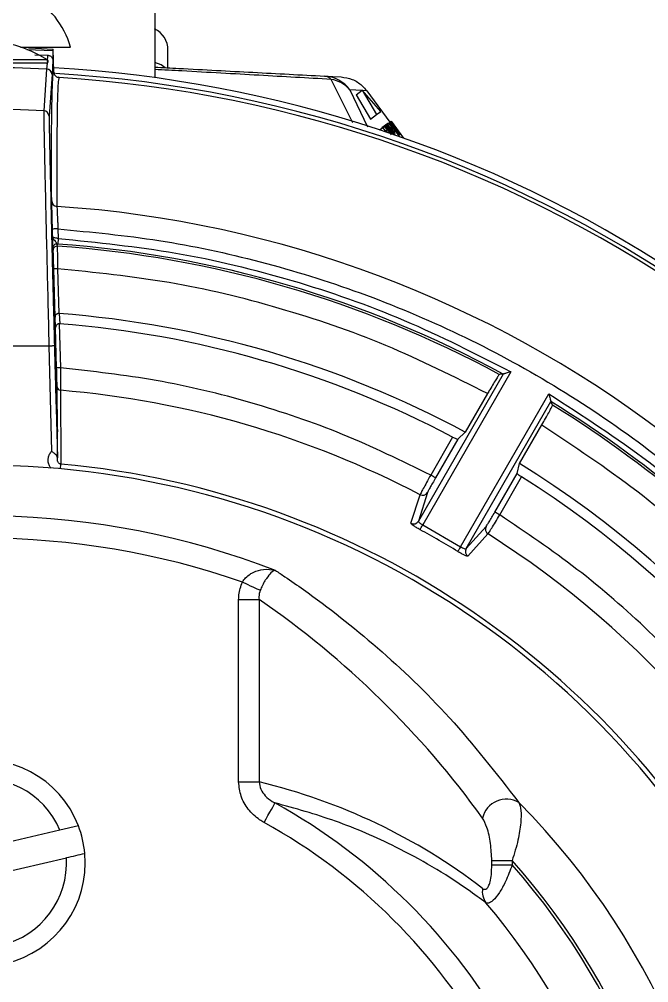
# Model space of a CAD drawing. Extents: x 8 to 113, y 1 to 87.
# Drawn here: x 107.072 to 108.75, y 37.749 to 40.317 of the extents above; entities that cross this region are included whole.
import ezdxf

# ---------------------------------------------------------------- set-up
doc = ezdxf.new("R2010")
doc.units = 0
doc.header["$MEASUREMENT"] = 0
doc.layers.add('OBJECT', color=7, linetype='CONTINUOUS')

msp = doc.modelspace()

# ---------------------------------------------------------------- linework, layer by layer
at = {"layer": 'OBJECT'}
for p, q in [((107.4327, 40.513), (107.4327, 40.1617)), ((107.0754, 40.2432), (107.2087, 40.2432)), ((107.092, 40.2364), (107.1608, 40.2339)), ((107.0977, 40.2394), (107.0977, 40.2432)), ((107.1608, 40.2339), (107.1624, 40.238)), ((107.1608, 40.2339), (107.1615, 40.207)), ((107.164, 40.1765), (107.1624, 40.238)), ((107.1465, 40.2092), (106.7988, 40.2092)), ((107.1439, 40.2), (106.8015, 40.2)), ((107.1135, 40.2227), (107.1473, 40.2215)), ((107.1458, 40.2004), (107.1447, 40.1844)), ((107.1473, 40.2215), (107.1461, 40.2045)), ((107.1615, 40.207), (107.159, 40.1698)), ((107.1447, 40.1844), (107.1369, 40.0735)), ((107.159, 40.1698), (107.1512, 40.059)), ((107.159, 40.1698), (107.159, 40.1698)), ((107.178, 40.1619), (107.1751, 40.1628)), ((107.8854, 40.1659), (107.9297, 40.1636)), ((107.961, 40.0412), (107.9033, 40.157)), ((107.9529, 40.1291), (108.0003, 40.0309)), ((107.9852, 40.1274), (107.9529, 40.1291)), ((107.9698, 40.1161), (107.9858, 40.1279)), ((107.9858, 40.1279), (108.0245, 40.0632)), ((108.0359, 40.0716), (107.9858, 40.1279)), ((107.9982, 40.1267), (107.9863, 40.1273)), ((107.9982, 40.1267), (108.0598, 40.0427)), ((107.9698, 40.1161), (108.0084, 40.0514)), ((108.0245, 40.0632), (108.0359, 40.0716)), ((108.0084, 40.0514), (108.0245, 40.0632)), ((108.0324, 40.0225), (108.0414, 40.0292)), ((108.0383, 40.0285), (108.0544, 40.0402)), ((108.0414, 40.0292), (108.0437, 40.0308)), ((108.0508, 40.0164), (108.0414, 40.0292)), ((108.0437, 40.0308), (108.047, 40.0333)), ((108.047, 40.0333), (108.0478, 40.0338)), ((108.0623, 40.0125), (108.047, 40.0333)), ((108.0478, 40.0338), (108.0509, 40.0361)), ((108.0478, 40.0338), (108.0639, 40.012)), ((108.0506, 40.0215), (108.0491, 40.0204)), ((108.0491, 40.0204), (108.0524, 40.0158)), ((108.0496, 40.0197), (108.0518, 40.0214)), ((108.0509, 40.0361), (108.0517, 40.0367)), ((108.0703, 40.0097), (108.0509, 40.0361)), ((108.0517, 40.0367), (108.0719, 40.0092)), ((108.0557, 40.0396), (108.0587, 40.0418)), ((108.0587, 40.0418), (108.0595, 40.0424)), ((108.0863, 40.0042), (108.0587, 40.0418)), ((108.0595, 40.0424), (108.0626, 40.0447)), ((108.0595, 40.0424), (108.0837, 40.0093)), ((108.0626, 40.0447), (108.0634, 40.0453)), ((108.0869, 40.0116), (108.0626, 40.0447)), ((108.0634, 40.0453), (108.0961, 40.0008)), ((108.0672, 40.0157), (108.0685, 40.0166)), ((108.0705, 40.0155), (108.0733, 40.0176)), ((108.0741, 40.0181), (108.0733, 40.0176)), ((108.0837, 40.0093), (108.0869, 40.0116)), ((108.0937, 40.0023), (108.093, 40.0018)), ((108.0944, 40.0014), (108.0937, 40.0023)), ((107.1605, 39.7357), (107.1599, 39.7581)), ((107.1749, 39.7585), (107.1755, 39.7329)), ((107.172, 39.7181), (107.1745, 39.7179)), ((107.172, 39.7181), (107.1729, 39.7123)), ((107.1755, 39.7329), (107.1745, 39.7179)), ((107.1622, 39.7021), (107.1613, 39.7079)), ((107.167, 39.5233), (107.1637, 39.6519)), ((107.1737, 39.6521), (107.1768, 39.5328)), ((107.1768, 39.5328), (107.1778, 39.5327)), ((107.1778, 39.5327), (107.1794, 39.5054)), ((107.1685, 39.496), (107.167, 39.5233)), ((107.1714, 39.3876), (107.1685, 39.496)), ((107.1783, 39.5054), (107.1794, 39.5054)), ((107.1783, 39.5054), (107.1814, 39.3879)), ((106.7947, 39.4469), (107.1507, 39.4469)), ((107.1507, 39.4469), (107.158, 39.1658)), ((107.1657, 39.4473), (107.1735, 39.1485)), ((108.362, 39.3714), (108.1357, 38.9794)), ((108.3827, 39.3772), (108.1474, 38.9696)), ((108.362, 39.3714), (108.362, 39.3714)), ((107.1733, 39.2177), (107.1726, 39.3377)), ((107.1818, 39.3281), (107.1828, 39.1314)), ((108.2485, 38.9112), (108.4838, 39.3188)), ((108.3203, 39.3193), (108.2609, 39.2164)), ((108.2628, 38.906), (108.4891, 39.298)), ((108.4891, 39.298), (108.4891, 39.298)), ((108.4055, 39.1329), (108.4649, 39.2358)), ((107.1734, 39.202), (107.1733, 39.2177)), ((107.1737, 39.1415), (107.1734, 39.202)), ((108.2272, 39.2036), (108.1687, 39.1022)), ((108.2609, 39.2164), (108.2411, 39.1977)), ((108.2411, 39.1977), (108.1817, 39.0947)), ((107.1737, 39.1415), (107.1735, 39.1485)), ((107.1817, 39.1188), (107.1828, 39.1314)), ((108.3991, 39.1064), (108.4055, 39.1329)), ((108.3397, 39.0035), (108.3991, 39.1064)), ((108.3526, 38.996), (108.4112, 39.0974)), ((108.1158, 38.9737), (108.1404, 39.0498)), ((108.1602, 39.0555), (108.1357, 38.9794)), ((108.1474, 38.9696), (108.2485, 38.9112)), ((108.2628, 38.906), (108.3164, 38.9653)), ((108.3214, 38.9452), (108.2679, 38.8859)), ((107.6566, 38.7706), (107.711, 38.7706)), ((107.6566, 38.2842), (107.6566, 38.7706)), ((107.711, 38.7706), (107.711, 38.2842)), ((107.6566, 38.2842), (107.711, 38.2842)), ((107.1802, 38.1552), (106.7481, 38.0543)), ((107.2295, 38.1667), (107.1802, 38.1552)), ((106.7652, 37.9813), (107.1973, 38.0821)), ((108.3315, 38.0743), (108.3859, 38.0743)), ((108.3315, 38.0627), (108.3315, 38.0743)), ((108.3859, 38.0743), (108.3859, 38.0627)), ((108.3315, 38.0627), (108.3859, 38.0627))]:
    msp.add_line(p, q, dxfattribs=at)
at = {"layer": 'OBJECT', "flags": 128}
for points in [[(107.0977, 40.2409), (107.115, 40.2403), (107.1624, 40.238)], [(107.4682, 40.1893), (107.4682, 40.1992), (107.4682, 40.2098), (107.4682, 40.2187), (107.4682, 40.2258), (107.4682, 40.2309), (107.4682, 40.2341), (107.4682, 40.2351)], [(107.4611, 40.1883), (107.4499, 40.196), (107.4327, 40.202)], [(107.1749, 39.7585), (107.172, 39.7584), (107.1691, 39.7583), (107.1666, 39.7583), (107.1643, 39.7582), (107.1624, 39.7581), (107.161, 39.7581), (107.1602, 39.7581), (107.1599, 39.7581)], [(107.1737, 39.6521), (107.1717, 39.6521), (107.1699, 39.652), (107.1681, 39.652), (107.1666, 39.652), (107.1654, 39.6519), (107.1645, 39.6519), (107.1639, 39.6519), (107.1637, 39.6519)], [(107.1507, 39.4469), (107.1536, 39.447), (107.1564, 39.447), (107.159, 39.4471), (107.1613, 39.4472), (107.1631, 39.4472), (107.1645, 39.4472), (107.1654, 39.4473), (107.1657, 39.4473)], [(107.1814, 39.3879), (107.1794, 39.3878), (107.1776, 39.3878), (107.1758, 39.3878), (107.1743, 39.3877), (107.1731, 39.3877), (107.1722, 39.3877), (107.1716, 39.3876), (107.1714, 39.3876)], [(108.1817, 39.0947), (108.1814, 39.0948), (108.1806, 39.0953), (108.1794, 39.096), (108.1778, 39.0969), (108.1758, 39.0981), (108.1736, 39.0993), (108.1712, 39.1007), (108.1687, 39.1022)], [(108.3526, 38.996), (108.3501, 38.9974), (108.3477, 38.9988), (108.3455, 39.0001), (108.3436, 39.0012), (108.342, 39.0021), (108.3407, 39.0028), (108.34, 39.0033), (108.3397, 39.0035)], [(108.1402, 38.9565), (108.1405, 38.957), (108.141, 38.9579), (108.1417, 38.9592), (108.1426, 38.9608), (108.1436, 38.9628), (108.1448, 38.9649), (108.1461, 38.9672), (108.1474, 38.9696)], [(108.2485, 38.9112), (108.2471, 38.9089), (108.2457, 38.9066), (108.2444, 38.9046), (108.2433, 38.9027), (108.2423, 38.9011), (108.2416, 38.8998), (108.241, 38.899), (108.2407, 38.8985)], [(107.6666, 38.8169), (107.6738, 38.8136), (107.6809, 38.8103), (107.6877, 38.8072), (107.6942, 38.8042), (107.7002, 38.8015), (107.7055, 38.799), (107.7102, 38.7968), (107.7142, 38.795)], [(107.7245, 38.1759), (107.7298, 38.1853), (107.7348, 38.1945), (107.7395, 38.203), (107.7438, 38.2106), (107.7474, 38.2172), (107.7502, 38.2223), (107.7523, 38.226), (107.7534, 38.228)]]:
    msp.add_lwpolyline(points, dxfattribs=at)
at = {"layer": 'OBJECT'}
for centre, radius, start, end in [((106.9727, 40.1716), 0.2466, 16.8843, 59.1429), ((107.4057, 40.2351), 0.0625, 359.9915, 64.412), ((106.9727, 39.937), 0.323, 57.4319, 122.5681), ((107.1439, 40.205), 0.005, 270, 57.4319), ((106.9727, 36.8182), 3.3706, 87.0742, 92.9258), ((107.144, 40.1694), 0.015, 1.5279, 87.0967), ((106.9727, 36.8182), 3.375, 56.7599, 86.7562), ((106.9727, 36.8182), 3.36, 54.3364, 86.658), ((106.9727, 36.8182), 3.35, 54.4956, 86.4858), ((107.883, 40.1388), 0.0273, 41.9292, 84.86), ((107.8807, 40.077), 0.0891, 35.806, 86.9386), ((107.8916, 40.0782), 0.0797, 39.7296, 81.599), ((106.9727, 36.8182), 3.2595, 87.1121, 92.8879), ((107.1362, 40.0586), 0.015, 1.5133, 87.1197), ((107.173, 39.8333), 0.0149, 181.6922, 266.4325), ((106.9727, 36.8182), 3.0068, 19.7991, 86.1975), ((107.1713, 39.7081), 0.01, 86.0696, 181.4922), ((107.1722, 39.7024), 0.01, 86.0425, 181.4923), ((106.9727, 36.8182), 2.901, 61.6184, 86.0421), ((106.9727, 36.8182), 2.9067, 61.4467, 86.0188), ((106.9727, 36.8182), 2.7223, 61.7572, 85.6781), ((106.9727, 36.8182), 2.6951, 62.2584, 85.6023), ((107.1825, 39.338), 0.00996, 181.7075, 265.5091), ((106.9727, 36.8182), 2.5186, 62.3792, 85.2385), ((106.9727, 36.8182), 2.9067, 20.6331, 58.5533), ((106.9727, 36.8182), 2.901, 20.2713, 58.3816), ((106.9727, 36.8182), 2.31, 26.5633, 153.4367), ((106.9727, 36.8182), 2.3227, 26.4068, 84.81), ((106.9727, 36.8182), 2.7223, 21.7629, 58.2428), ((106.9727, 36.8182), 2.6951, 22.6787, 57.7416), ((108.1473, 39.0631), 0.015, 242.3574, 329.5957), ((106.9727, 36.8182), 2.1753, 68.9365, 108.8607), ((108.1228, 38.987), 0.015, 242.0464, 329.5931), ((106.9727, 36.8182), 2.4363, 58.6351, 61.3649), ((108.3295, 38.9579), 0.015, 150.4042, 237.6431), ((106.9727, 36.8182), 2.5186, 24.1756, 57.6208), ((106.9727, 36.8182), 2.1157, 70.8547, 108.8607), ((108.2759, 38.8986), 0.015, 150.4068, 237.9544), ((106.9727, 38.0682), 0.275, 20.9728, 185.2978), ((106.9727, 38.0682), 0.225, 22.7294, 183.5412), ((106.9727, 36.8182), 1.6115, 29.1881, 61.0234), ((108.3708, 38.1728), 0.0655, 59.8343, 166.8997), ((106.9727, 36.8182), 2.0098, 315.4001, 44.5999), ((106.9727, 36.8182), 1.5519, 29.1881, 61.0234), ((106.9727, 38.0682), 0.275, 5.2978, 20.9728), ((106.9727, 38.0682), 0.275, 200.9728, 5.2978), ((106.9727, 38.0682), 0.225, 202.7294, 3.5412), ((106.9727, 36.8182), 1.8907, 318.3698, 41.6302), ((106.9727, 36.8182), 1.8831, 318.6329, 41.3671), ((108.3589, 37.9919), 0.0526, 171.0366, 215.2914), ((106.9727, 36.8182), 1.764, 319.599, 40.401)]:
    msp.add_arc(centre, radius, start, end, dxfattribs=at)
for centre, major_axis, ratio, start_param, end_param in [((110.0433, 35.0454), (4.6065, -2.6595), 0.745432, 2.319076, 2.32127), ((103.9021, 38.591), (4.6065, -2.6595), 0.745432, 0.820323, 0.822517), ((106.2631, 36.8182), (2.4885, 0), 0.964711, 0.607026, 0.94978), ((107.3308, 36.8182), (1.5665, 0), 0.964711, 0.898002, 1.325617)]:
    msp.add_ellipse(centre, major_axis=major_axis, ratio=ratio, start_param=start_param, end_param=end_param, dxfattribs=at)
for points, knots in [([(107.1473, 40.2215), (107.1483, 40.2214), (107.1503, 40.2212), (107.1531, 40.2202), (107.1554, 40.2188), (107.158, 40.2166), (107.1598, 40.2139), (107.1612, 40.2104), (107.1614, 40.2084), (107.1615, 40.207)], [0, 0, 0, 0, 0.152075, 0.292239, 0.422142, 0.539512, 0.75246, 0.836113, 1, 1, 1, 1]), ([(107.159, 40.1698), (107.1588, 40.1711), (107.1586, 40.1735), (107.1571, 40.177), (107.1545, 40.1805), (107.1502, 40.1835), (107.1465, 40.1841), (107.1447, 40.1844)], [0, 0, 0, 0, 0.179539, 0.32298, 0.500796, 0.759303, 1, 1, 1, 1]), ([(107.1581, 39.8329), (107.1579, 39.8861), (107.1576, 39.9925), (107.1586, 40.0969), (107.1606, 40.1644), (107.1628, 40.1725), (107.164, 40.1765)], [0, 0, 0, 0, 0.249972, 0.5, 0.749997, 1, 1, 1, 1]), ([(107.164, 40.1765), (107.1642, 40.1748), (107.1645, 40.1723), (107.166, 40.1693), (107.1674, 40.1672), (107.1692, 40.1654), (107.1712, 40.164), (107.1732, 40.1629), (107.1745, 40.1627), (107.1751, 40.1626)], [0, 0, 0, 0, 0.2628127, 0.3928, 0.5227882, 0.6527774, 0.7827675, 0.9127564, 1, 1, 1, 1]), ([(107.4327, 40.1897), (107.4542, 40.1886), (107.5437, 40.1839), (107.698, 40.1758), (107.8226, 40.1692), (107.8854, 40.1659)], [0, 0, 0, 0, 0.135517, 0.564163, 1, 1, 1, 1]), ([(107.9033, 40.157), (107.8399, 40.1606), (107.7121, 40.168), (107.5519, 40.1769), (107.457, 40.1821), (107.4327, 40.1835)], [0, 0, 0, 0, 0.42304, 0.852164, 1, 1, 1, 1]), ([(107.178, 40.1619), (107.1774, 40.1606), (107.176, 40.1579), (107.1744, 40.136), (107.1732, 40.1008), (107.1724, 40.0507), (107.1719, 39.9859), (107.1718, 39.9095), (107.172, 39.8484), (107.1721, 39.8184)], [0, 0, 0, 0, 0.144222, 0.287378, 0.429468, 0.575454, 0.722208, 0.863723, 1, 1, 1, 1]), ([(107.9297, 40.1636), (107.9398, 40.1621), (107.9601, 40.1589), (107.9835, 40.1442), (107.9941, 40.1315), (107.9982, 40.1267)], [0, 0, 0, 0, 0.382098, 0.764263, 1, 1, 1, 1]), ([(107.1369, 40.0735), (107.1369, 40.0702), (107.1369, 40.0635), (107.1375, 40.0242), (107.1387, 39.9651), (107.1404, 39.8865), (107.1426, 39.7918), (107.145, 39.685), (107.1478, 39.5686), (107.1497, 39.488), (107.1507, 39.4469)], [0, 0, 0, 0, 0.125536, 0.250752, 0.375675, 0.500324, 0.624651, 0.75007, 0.872262, 1, 1, 1, 1]), ([(107.1512, 40.059), (107.1511, 40.0557), (107.1511, 40.0492), (107.1518, 40.0108), (107.1531, 39.9531), (107.1549, 39.8762), (107.1571, 39.7837), (107.1597, 39.6786), (107.1626, 39.5652), (107.1646, 39.4865), (107.1657, 39.4473)], [0, 0, 0, 0, 0.125719, 0.250525, 0.375694, 0.500217, 0.625479, 0.750016, 0.875168, 1, 1, 1, 1]), ([(108.0437, 40.0308), (108.0438, 40.0309), (108.0442, 40.0311), (108.0448, 40.0308), (108.0451, 40.0307)], [0, 0, 0, 0, 0.560091, 1, 1, 1, 1]), ([(108.0451, 40.0307), (108.046, 40.03), (108.0478, 40.0286), (108.0546, 40.0204), (108.0598, 40.0135), (108.063, 40.0093)], [0, 0, 0, 0, 0.279623, 0.559652, 1, 1, 1, 1]), ([(108.0518, 40.0214), (108.0515, 40.0215), (108.0509, 40.0218), (108.0507, 40.0216), (108.0506, 40.0215)], [0, 0, 0, 0, 0.559554, 1, 1, 1, 1]), ([(108.0685, 40.0166), (108.0661, 40.0199), (108.0613, 40.0266), (108.0561, 40.0347), (108.0541, 40.0391), (108.0543, 40.0399), (108.0544, 40.0402)], [0, 0, 0, 0, 0.280025, 0.558875, 0.779256, 1, 1, 1, 1]), ([(108.0544, 40.0402), (108.0549, 40.0402), (108.0561, 40.0401), (108.0614, 40.0345), (108.0679, 40.0264), (108.072, 40.0209), (108.0741, 40.0181)], [0, 0, 0, 0, 0.28016, 0.55883, 0.779212, 1, 1, 1, 1]), ([(108.0612, 40.031), (108.0611, 40.0307), (108.0609, 40.0303), (108.0623, 40.0273), (108.0653, 40.0227), (108.0676, 40.0195), (108.0687, 40.0179)], [0, 0, 0, 0, 0.281086, 0.559772, 0.779919, 1, 1, 1, 1]), ([(108.0733, 40.0176), (108.0717, 40.0198), (108.0684, 40.0241), (108.0641, 40.0291), (108.0619, 40.0311), (108.0615, 40.031), (108.0612, 40.031)], [0, 0, 0, 0, 0.280644, 0.559213, 0.779137, 1, 1, 1, 1]), ([(108.0687, 40.0179), (108.0698, 40.0165), (108.0717, 40.0139), (108.0734, 40.0119), (108.0742, 40.011)], [0, 0, 0, 0, 0.559994, 1, 1, 1, 1]), ([(107.1565, 39.8445), (107.1566, 39.8449), (107.1567, 39.846), (107.1578, 39.8137), (107.1591, 39.7677), (107.1605, 39.7189), (107.1622, 39.6591), (107.164, 39.5912), (107.1659, 39.52), (107.1677, 39.4507), (107.1693, 39.3876), (107.171, 39.3191), (107.1725, 39.2556), (107.173, 39.2295), (107.1733, 39.2177)], [0, 0, 0, 0, 0.095179, 0.211682, 0.27816, 0.349213, 0.423683, 0.499986, 0.576292, 0.650765, 0.721823, 0.788306, 0.904817, 1, 1, 1, 1]), ([(107.1734, 39.202), (107.1732, 39.2067), (107.1727, 39.2174), (107.1713, 39.2646), (107.1696, 39.3226), (107.168, 39.3803), (107.1662, 39.4476), (107.1643, 39.5205), (107.1624, 39.5936), (107.1606, 39.6613), (107.1592, 39.7196), (107.1578, 39.7787), (107.1567, 39.8273), (107.1566, 39.8392), (107.1565, 39.8445)], [0, 0, 0, 0, 0.094074, 0.210093, 0.27667, 0.34806, 0.423062, 0.50001, 0.576957, 0.651956, 0.723342, 0.789916, 0.905928, 1, 1, 1, 1]), ([(107.1599, 39.7581), (107.1596, 39.7672), (107.1592, 39.7854), (107.1586, 39.8091), (107.1582, 39.8268), (107.1581, 39.8308), (107.1581, 39.8329)], [0, 0, 0, 0, 0.250273, 0.50013, 0.750038, 1, 1, 1, 1]), ([(107.1721, 39.8184), (107.1722, 39.8168), (107.1723, 39.8136), (107.1729, 39.8001), (107.1736, 39.785), (107.1743, 39.771), (107.1747, 39.7628), (107.1749, 39.7585)], [0, 0, 0, 0, 0.243058, 0.499191, 0.717444, 0.850776, 1, 1, 1, 1]), ([(107.1749, 39.7585), (107.2649, 39.7499), (107.4463, 39.7325), (107.7161, 39.6743), (107.984, 39.5914), (108.2463, 39.4811), (108.4994, 39.3446), (108.7388, 39.1835), (108.9614, 38.9997), (109.1641, 38.7958), (109.3443, 38.5756), (109.5, 38.3423), (109.6324, 38.1002), (109.7006, 37.9312), (109.7344, 37.8473)], [0, 0, 0, 0, 0.0803207, 0.16194, 0.244772, 0.3293776, 0.4144874, 0.5, 0.5855181, 0.670628, 0.755228, 0.8380655, 0.919682, 1, 1, 1, 1]), ([(107.1613, 39.7079), (107.1613, 39.708), (107.1612, 39.7083), (107.1612, 39.7108), (107.1609, 39.7187), (107.1607, 39.7289), (107.1605, 39.7357)], [0, 0, 0, 0, 0.124906, 0.250438, 0.499607, 1, 1, 1, 1]), ([(107.1605, 39.7357), (107.1607, 39.7347), (107.1616, 39.7314), (107.1686, 39.7255), (107.1711, 39.72), (107.1717, 39.7184), (107.1719, 39.7182), (107.172, 39.7181)], [0, 0, 0, 0, 0.194614, 0.628212, 0.821923, 0.911795, 1, 1, 1, 1]), ([(107.1755, 39.7329), (107.1743, 39.7331), (107.1719, 39.7335), (107.1683, 39.7341), (107.1652, 39.7347), (107.1629, 39.7351), (107.161, 39.7355), (107.1607, 39.7356), (107.1605, 39.7357)], [0, 0, 0, 0, 0.162328, 0.299898, 0.500021, 0.632314, 0.759872, 1, 1, 1, 1]), ([(107.1729, 39.7123), (107.173, 39.7114), (107.173, 39.7094), (107.1732, 39.6961), (107.1734, 39.6806), (107.1735, 39.6659), (107.1736, 39.6569), (107.1737, 39.6521)], [0, 0, 0, 0, 0.242656, 0.498972, 0.7106, 0.84568, 1, 1, 1, 1]), ([(107.1755, 39.7329), (107.2805, 39.7223), (107.4909, 39.7011), (107.7999, 39.6256), (108.1005, 39.5215), (108.2888, 39.4252), (108.3827, 39.3772)], [0, 0, 0, 0, 0.249262, 0.5, 0.750738, 1, 1, 1, 1]), ([(107.1637, 39.6519), (107.1635, 39.6584), (107.1632, 39.6714), (107.1627, 39.6878), (107.1624, 39.6995), (107.1623, 39.7012), (107.1622, 39.7021)], [0, 0, 0, 0, 0.25056, 0.500251, 0.750032, 1, 1, 1, 1]), ([(108.3203, 39.3193), (108.2309, 39.3641), (108.0515, 39.4538), (107.766, 39.5511), (107.4728, 39.6218), (107.2732, 39.6421), (107.1737, 39.6521)], [0, 0, 0, 0, 0.249298, 0.5, 0.750702, 1, 1, 1, 1]), ([(107.1768, 39.5328), (107.1761, 39.5327), (107.1747, 39.5326), (107.1727, 39.5319), (107.1708, 39.5308), (107.169, 39.5292), (107.1674, 39.5267), (107.1672, 39.5246), (107.167, 39.5233)], [0, 0, 0, 0, 0.110455, 0.228713, 0.357999, 0.500793, 0.70435, 1, 1, 1, 1]), ([(107.1783, 39.5054), (107.1776, 39.5054), (107.1762, 39.5053), (107.1742, 39.5046), (107.1723, 39.5035), (107.1705, 39.5019), (107.1689, 39.4993), (107.1687, 39.4973), (107.1685, 39.496)], [0, 0, 0, 0, 0.1104676, 0.2287323, 0.358013, 0.5007976, 0.7043921, 1, 1, 1, 1]), ([(107.1726, 39.3377), (107.1726, 39.3391), (107.1725, 39.3419), (107.1722, 39.3537), (107.1719, 39.3695), (107.1715, 39.3816), (107.1714, 39.3876)], [0, 0, 0, 0, 0.250375, 0.500022, 0.749977, 1, 1, 1, 1]), ([(107.1814, 39.3879), (107.1814, 39.3833), (107.1815, 39.3748), (107.1816, 39.361), (107.1817, 39.3463), (107.1818, 39.3329), (107.1818, 39.3297), (107.1818, 39.3281)], [0, 0, 0, 0, 0.157322, 0.293313, 0.500616, 0.758789, 1, 1, 1, 1]), ([(108.1687, 39.1022), (108.0911, 39.14), (107.9361, 39.2156), (107.6902, 39.2984), (107.4384, 39.3596), (107.2669, 39.3785), (107.1814, 39.3879)], [0, 0, 0, 0, 0.250006, 0.500001, 0.750631, 1, 1, 1, 1]), ([(108.3517, 39.3706), (108.3511, 39.37), (108.35, 39.3688), (108.3443, 39.3598), (108.3362, 39.3465), (108.3278, 39.3322), (108.3223, 39.3228), (108.3203, 39.3193)], [0, 0, 0, 0, 0.217148, 0.434294, 0.651533, 0.868821, 1, 1, 1, 1]), ([(108.3827, 39.3772), (108.3804, 39.3766), (108.3759, 39.3753), (108.3703, 39.3737), (108.3664, 39.3726), (108.364, 39.372), (108.3624, 39.3715), (108.3622, 39.3715), (108.362, 39.3714)], [0, 0, 0, 0, 0.249829, 0.499338, 0.644997, 0.775032, 0.892145, 1, 1, 1, 1]), ([(108.4838, 39.3188), (108.5741, 39.2603), (108.7552, 39.1428), (109.001, 38.929), (109.2241, 38.6903), (109.4181, 38.4274), (109.5834, 38.1468), (109.6659, 37.9472), (109.707, 37.8478)], [0, 0, 0, 0, 0.165461, 0.332207, 0.5, 0.667784, 0.834534, 1, 1, 1, 1]), ([(108.4838, 39.3188), (108.4844, 39.3165), (108.4856, 39.3119), (108.487, 39.3063), (108.488, 39.3024), (108.4887, 39.3), (108.4891, 39.2984), (108.4891, 39.2982), (108.4891, 39.298)], [0, 0, 0, 0, 0.249619, 0.499331, 0.644994, 0.77504, 0.892154, 1, 1, 1, 1]), ([(108.4649, 39.2358), (108.4683, 39.2417), (108.475, 39.2534), (108.4837, 39.2691), (108.4902, 39.2811), (108.4933, 39.2874), (108.4935, 39.2883), (108.4936, 39.2886)], [0, 0, 0, 0, 0.2171907, 0.4343771, 0.6516417, 0.8689242, 1, 1, 1, 1]), ([(108.4649, 39.2358), (108.5506, 39.1791), (108.7227, 39.0653), (108.9562, 38.8596), (109.1682, 38.6306), (109.353, 38.379), (109.5107, 38.1108), (109.5898, 37.9202), (109.6292, 37.8253)], [0, 0, 0, 0, 0.165503, 0.332246, 0.5, 0.667744, 0.834492, 1, 1, 1, 1]), ([(108.2272, 39.2036), (108.2287, 39.2028), (108.2317, 39.2012), (108.2358, 39.1993), (108.239, 39.198), (108.2407, 39.1975), (108.241, 39.1976), (108.2411, 39.1977)], [0, 0, 0, 0, 0.217865, 0.435713, 0.65419, 0.873396, 1, 1, 1, 1]), ([(107.1555, 39.121), (107.1538, 39.1237), (107.1504, 39.1291), (107.1484, 39.1387), (107.1489, 39.1486), (107.1519, 39.1581), (107.156, 39.1632), (107.158, 39.1658)], [0, 0, 0, 0, 0.193351, 0.395221, 0.596767, 0.798219, 1, 1, 1, 1]), ([(107.1735, 39.1485), (107.1732, 39.1499), (107.1727, 39.1527), (107.1691, 39.1566), (107.1642, 39.161), (107.1603, 39.164), (107.158, 39.1658)], [0, 0, 0, 0, 0.249586, 0.499415, 0.704783, 1, 1, 1, 1]), ([(107.1828, 39.1314), (107.1816, 39.1317), (107.1792, 39.1322), (107.1762, 39.1346), (107.1742, 39.1378), (107.1739, 39.1403), (107.1737, 39.1415)], [0, 0, 0, 0, 0.241266, 0.487209, 0.741146, 1, 1, 1, 1]), ([(108.1687, 39.1022), (108.1649, 39.0954), (108.1575, 39.0822), (108.1485, 39.0657), (108.1423, 39.0539), (108.141, 39.0511), (108.1404, 39.0498)], [0, 0, 0, 0, 0.26561, 0.520801, 0.76559, 1, 1, 1, 1]), ([(108.3991, 39.1064), (108.3992, 39.1062), (108.3994, 39.1057), (108.4016, 39.1039), (108.4047, 39.1016), (108.4082, 39.0993), (108.4104, 39.0979), (108.4112, 39.0974)], [0, 0, 0, 0, 0.219466, 0.438928, 0.658406, 0.877386, 1, 1, 1, 1]), ([(108.1817, 39.0947), (108.179, 39.0899), (108.1736, 39.0805), (108.1667, 39.0682), (108.1617, 39.0589), (108.1607, 39.0566), (108.1602, 39.0555)], [0, 0, 0, 0, 0.250007, 0.499946, 0.749556, 1, 1, 1, 1]), ([(108.3164, 38.9653), (108.3172, 38.9663), (108.3186, 38.9683), (108.3242, 38.9772), (108.3315, 38.9893), (108.3369, 38.9987), (108.3397, 39.0035)], [0, 0, 0, 0, 0.2500017, 0.499938, 0.7495422, 1, 1, 1, 1]), ([(108.3214, 38.9452), (108.3223, 38.9464), (108.3241, 38.9489), (108.3311, 38.9602), (108.341, 38.9763), (108.3487, 38.9893), (108.3526, 38.996)], [0, 0, 0, 0, 0.23441, 0.479199, 0.73439, 1, 1, 1, 1]), ([(109.3311, 37.8596), (109.295, 37.9355), (109.2226, 38.0879), (109.0858, 38.302), (108.9296, 38.5033), (108.7537, 38.6876), (108.5623, 38.8547), (108.4224, 38.949), (108.3526, 38.996)], [0, 0, 0, 0, 0.165725, 0.33245, 0.5, 0.667537, 0.834269, 1, 1, 1, 1]), ([(108.1402, 38.9565), (108.1369, 38.9584), (108.1301, 38.9622), (108.1219, 38.9675), (108.1165, 38.9718), (108.116, 38.9731), (108.1158, 38.9737)], [0, 0, 0, 0, 0.24998, 0.499779, 0.749125, 1, 1, 1, 1]), ([(108.1357, 38.9794), (108.1357, 38.9791), (108.1356, 38.9786), (108.1363, 38.9773), (108.1383, 38.9752), (108.1422, 38.9724), (108.1457, 38.9705), (108.1474, 38.9696)], [0, 0, 0, 0, 0.139822, 0.270031, 0.501054, 0.752076, 1, 1, 1, 1]), ([(108.2679, 38.8859), (108.2672, 38.8858), (108.2659, 38.8855), (108.2594, 38.8881), (108.2507, 38.8926), (108.2441, 38.8965), (108.2407, 38.8985)], [0, 0, 0, 0, 0.250089, 0.499955, 0.749358, 1, 1, 1, 1]), ([(108.2485, 38.9112), (108.2501, 38.9102), (108.2535, 38.9081), (108.2579, 38.9062), (108.2607, 38.9055), (108.2622, 38.9055), (108.2626, 38.9058), (108.2628, 38.906)], [0, 0, 0, 0, 0.248124, 0.499396, 0.73019, 0.860284, 1, 1, 1, 1]), ([(107.6666, 38.8169), (107.6693, 38.8209), (107.6752, 38.8294), (107.6858, 38.8375), (107.7017, 38.8463), (107.725, 38.8524), (107.7444, 38.8509), (107.7544, 38.8482), (107.7545, 38.8481)], [0, 0, 0, 0, 0.1251993, 0.2697867, 0.3594491, 0.646929, 0.996074, 1, 1, 1, 1]), ([(107.7545, 38.8481), (107.7545, 38.8481), (107.7512, 38.8476), (107.7441, 38.8435), (107.7339, 38.8314), (107.7259, 38.8189), (107.7201, 38.8086), (107.7161, 38.7993), (107.7142, 38.795)], [0, 0, 0, 0, 0.0039787, 0.3545043, 0.6418804, 0.732153, 0.8751845, 1, 1, 1, 1]), ([(107.7545, 38.8481), (107.7629, 38.8425), (107.788, 38.8259), (107.8795, 38.7624), (108.0274, 38.6457), (108.2208, 38.463), (108.3428, 38.3073), (108.4038, 38.2294)], [0, 0, 0, 0, 0.037504, 0.11146, 0.407416, 0.703808, 1, 1, 1, 1]), ([(107.6566, 38.7706), (107.6567, 38.7748), (107.6571, 38.7907), (107.6626, 38.8057), (107.6666, 38.8169)], [0, 0, 0, 0, 0.2596458, 1, 1, 1, 1]), ([(107.7142, 38.795), (107.7142, 38.795), (107.7119, 38.7894), (107.7103, 38.781), (107.7109, 38.7728), (107.711, 38.7706)], [0, 0, 0, 0, 0.000406, 0.730045, 1, 1, 1, 1]), ([(107.7245, 38.1759), (107.7205, 38.1782), (107.7046, 38.1877), (107.6814, 38.2098), (107.6607, 38.245), (107.658, 38.2711), (107.6566, 38.2842)], [0, 0, 0, 0, 0.104814, 0.415633, 0.707453, 1, 1, 1, 1]), ([(107.711, 38.2842), (107.7122, 38.2775), (107.7145, 38.2635), (107.7278, 38.2455), (107.7416, 38.2343), (107.751, 38.2293), (107.7534, 38.228)], [0, 0, 0, 0, 0.2692355, 0.5580687, 0.8861171, 1, 1, 1, 1]), ([(108.316, 37.9615), (108.3002, 37.9732), (108.221, 38.0316), (108.0876, 38.1087), (107.9153, 38.1833), (107.8074, 38.2131), (107.7534, 38.228)], [0, 0, 0, 0, 0.086252, 0.431521, 0.715373, 1, 1, 1, 1]), ([(108.4038, 38.2294), (108.4059, 38.2229), (108.4103, 38.2096), (108.4093, 38.174), (108.4024, 38.1282), (108.3916, 38.0928), (108.3859, 38.0743)], [0, 0, 0, 0, 0.223098, 0.450964, 0.711814, 1, 1, 1, 1]), ([(108.3315, 38.0743), (108.3308, 38.0897), (108.3294, 38.121), (108.3206, 38.1619), (108.3111, 38.1797), (108.307, 38.1876)], [0, 0, 0, 0, 0.351631, 0.714779, 1, 1, 1, 1]), ([(107.1973, 38.0821), (107.1975, 38.0822), (107.2139, 38.086), (107.2303, 38.0898), (107.2465, 38.0936)], [0, 0, 0, 0, 0.013758, 1, 1, 1, 1]), ([(108.307, 38.0001), (108.3088, 37.999), (108.3125, 37.9968), (108.3182, 37.999), (108.3233, 38.006), (108.3277, 38.0189), (108.331, 38.0385), (108.3313, 38.0543), (108.3315, 38.0627)], [0, 0, 0, 0, 0.132637, 0.266189, 0.387936, 0.535863, 0.751073, 1, 1, 1, 1]), ([(108.3859, 38.0627), (108.3802, 38.0476), (108.37, 38.0205), (108.3517, 37.9875), (108.3355, 37.9671), (108.3234, 37.9596), (108.3181, 37.961), (108.316, 37.9615)], [0, 0, 0, 0, 0.265568, 0.476871, 0.689088, 0.879262, 1, 1, 1, 1])]:
    msp.add_open_spline(points, degree=3, knots=knots, dxfattribs=at)

doc.saveas('drawing.dxf')
